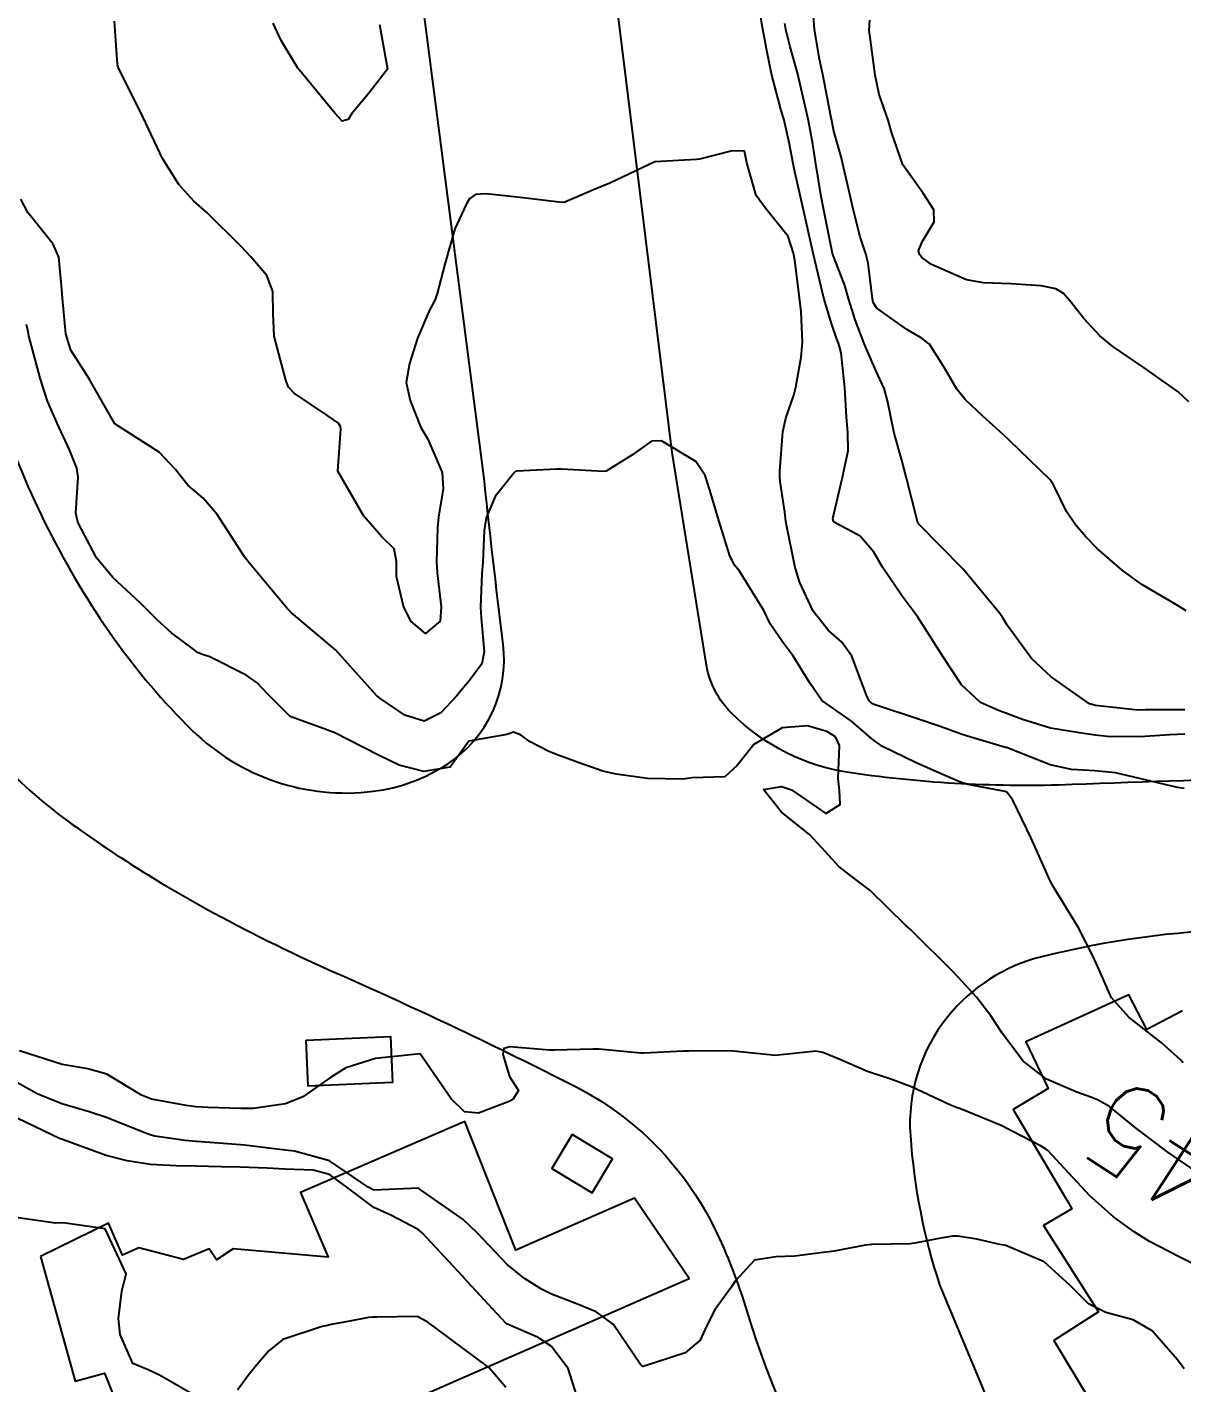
# Model space of a CAD drawing. Header units: metres. Extents: x 298520 to 308411, y 7433745 to 7450750.
# Drawn here: x 302048.5 to 302100.1, y 7441677.6 to 7441738.3 of the extents above; entities that cross this region are included whole.
import ezdxf
from ezdxf.enums import TextEntityAlignment as Align

# ---------------------------------------------------------------- set-up
doc = ezdxf.new("R2010")
doc.units = ezdxf.units.M
doc.header["$LTSCALE"] = 10
for name, color, linetype in [('Cotas', 45, 'Continuous'), ('Curvas de Nivel 1m', 11, 'Continuous'), ('Curvas de Nivel 5m', 15, 'Continuous'), ('Edificações', 30, 'Continuous'), ('Vias Primárias', 230, 'Continuous')]:
    doc.layers.add(name, color=color, linetype=linetype)
doc.styles.add('Style-STANDARD', font='STANDARD.shx')

msp = doc.modelspace()

# ---------------------------------------------------------------- linework, layer by layer
at = {"layer": 'Curvas de Nivel 1m', "flags": 128}
for points, elevation in [([(302100.21, 7441706.636), (302099.546, 7441706.62), (302098.208, 7441706.527), (302096.754, 7441706.537), (302096.209, 7441706.606), (302095.51, 7441706.707), (302094.212, 7441706.905), (302092.956, 7441707.292), (302092.218, 7441707.586), (302091.884, 7441707.709), (302091.08, 7441708.057), (302090.235, 7441708.848), (302089.43, 7441710.078), (302088.271, 7441711.879), (302088.12, 7441712.092), (302087.572, 7441712.808), (302086.702, 7441714.106), (302086.31, 7441714.783), (302085.694, 7441715.497), (302084.502, 7441716.137), (302084.475, 7441716.288), (302084.915, 7441718.131), (302085.167, 7441719.321), (302085.154, 7441720.128), (302085.081, 7441720.83), (302085.011, 7441722.131), (302084.857, 7441723.693), (302084.732, 7441724.135), (302084.648, 7441724.359), (302084.431, 7441724.969), (302084.068, 7441726.144), (302083.949, 7441726.644), (302083.601, 7441728.149), (302083.347, 7441729.284), (302083.154, 7441730.153), (302082.751, 7441731.917), (302082.706, 7441732.158), (302082.527, 7441733.107), (302082.28, 7441734.163), (302082.17, 7441734.54), (302081.73, 7441736.168), (302081.527, 7441737.217), (302081.354, 7441738.172), (302081.09, 7441739.691)], 748), ([(302100.388, 7441721.499), (302099.913, 7441721.955), (302098.403, 7441723.022), (302096.998, 7441723.984), (302096.42, 7441724.45), (302095.685, 7441725.251), (302095.095, 7441726.01), (302094.785, 7441726.354), (302094.448, 7441726.551), (302093.79, 7441726.686), (302092.45, 7441726.789), (302091.221, 7441726.829), (302090.452, 7441726.956), (302088.896, 7441727.648), (302088.462, 7441727.957), (302088.359, 7441728.091), (302088.307, 7441728.25), (302088.471, 7441728.661), (302089.011, 7441729.559), (302088.995, 7441730.085), (302088.5, 7441730.844), (302087.603, 7441732.099), (302087.118, 7441733.513), (302086.953, 7441734.106), (302086.55, 7441735.248), (302086.377, 7441736.113), (302086.156, 7441737.694), (302086.098, 7441738.117), (302086.128, 7441738.579)], 751), ([(302100.186, 7441704.219), (302099.887, 7441704.252), (302098.19, 7441704.659), (302097.113, 7441704.907), (302096.193, 7441705.001), (302095.142, 7441705.062), (302094.195, 7441705.27), (302092.244, 7441706.04), (302092.203, 7441706.053), (302090.646, 7441706.502), (302090.209, 7441706.644), (302089.322, 7441706.969), (302088.215, 7441707.346), (302086.373, 7441707.957), (302086.222, 7441708.02), (302086.172, 7441708.06), (302086.118, 7441708.112), (302085.995, 7441708.345), (302085.333, 7441710.124), (302084.88, 7441710.752), (302084.264, 7441711.293), (302083.597, 7441712.147), (302082.988, 7441713.458), (302082.775, 7441714.155), (302082.395, 7441716.086), (302082.383, 7441716.159), (302082.327, 7441716.576), (302082.123, 7441717.945), (302082.106, 7441718.164), (302082.105, 7441718.405), (302082.237, 7441720.162), (302082.379, 7441720.773), (302082.736, 7441721.81), (302082.827, 7441722.156), (302083.066, 7441723.5), (302083.117, 7441724.153), (302083.062, 7441725.529), (302082.981, 7441726.155), (302082.774, 7441727.843), (302082.72, 7441728.157), (302082.474, 7441728.893), (302081.447, 7441730.176), (302081.052, 7441730.736), (302080.639, 7441732.188), (302080.521, 7441732.717), (302079.984, 7441732.732), (302078.515, 7441732.355), (302078.383, 7441732.343), (302076.513, 7441732.23), (302074.503, 7441731.28), (302073.783, 7441730.984), (302072.494, 7441730.433), (302072.359, 7441730.416), (302070.496, 7441730.643), (302068.982, 7441730.807), (302068.497, 7441730.783), (302068.24, 7441730.588), (302068.079, 7441730.334), (302067.577, 7441729.239), (302067.319, 7441728.341), (302067.135, 7441727.664), (302066.79, 7441726.347), (302066.702, 7441726.085), (302066.435, 7441725.574), (302065.901, 7441724.358), (302065.556, 7441723.212), (302065.407, 7441722.365), (302065.585, 7441721.562), (302066.064, 7441720.355), (302066.365, 7441719.828), (302067.011, 7441718.343), (302067.063, 7441717.616), (302066.847, 7441716.345), (302066.796, 7441715.867), (302066.764, 7441714.345), (302066.784, 7441713.857), (302066.964, 7441712.343), (302066.92, 7441711.69), (302066.261, 7441711.142), (302065.604, 7441711.698), (302065.278, 7441712.365), (302064.966, 7441713.697), (302064.976, 7441714.37), (302064.866, 7441714.929), (302064.314, 7441715.474), (302063.504, 7441716.388), (302062.343, 7441718.4), (302062.475, 7441720.295), (302062.47, 7441720.399), (302062.374, 7441720.549), (302061.904, 7441720.878), (302060.388, 7441721.899), (302060.134, 7441722.168), (302060.034, 7441722.425), (302059.903, 7441722.925), (302059.506, 7441724.434), (302059.45, 7441725.451), (302059.441, 7441726.435), (302059.169, 7441727.158), (302058.458, 7441727.994), (302058.019, 7441728.454), (302056.485, 7441729.971), (302055.91, 7441730.479), (302055.237, 7441731.225), (302054.512, 7441732.383), (302054.447, 7441732.501), (302054.383, 7441732.634), (302053.508, 7441734.51), (302052.562, 7441736.396), (302052.508, 7441736.521), (302052.497, 7441736.587), (302052.367, 7441738.522)], 747), ([(302064.21, 7441738.384), (302064.563, 7441736.38), (302063.688, 7441735.252), (302062.978, 7441734.396), (302062.801, 7441734.135), (302062.538, 7441734.062), (302062.225, 7441734.403), (302060.563, 7441736.42), (302059.806, 7441737.663), (302059.448, 7441738.437)], 748), ([(302100.221, 7441707.728), (302098.459, 7441707.729), (302098.22, 7441707.72), (302097.973, 7441707.727), (302096.222, 7441707.928), (302095.95, 7441708.003), (302094.241, 7441709.201), (302093.364, 7441710.029), (302092.268, 7441711.517), (302092.072, 7441711.844), (302091.938, 7441712.045), (302090.302, 7441714.028), (302090.262, 7441714.07), (302088.322, 7441716.039), (302088.285, 7441716.09), (302088.26, 7441716.155), (302087.776, 7441718.096), (302087.558, 7441718.895), (302087.22, 7441720.102), (302086.921, 7441721.571), (302086.767, 7441722.106), (302086.405, 7441722.9), (302085.883, 7441724.118), (302085.476, 7441725.167), (302085.178, 7441726.129), (302085.017, 7441726.7), (302084.463, 7441728.14), (302084.06, 7441730.144), (302083.956, 7441730.688), (302083.714, 7441732.148), (302083.561, 7441733.116), (302083.37, 7441734.152), (302083.022, 7441735.69), (302082.906, 7441736.157), (302082.575, 7441737.384), (302082.375, 7441738.162), (302082.331, 7441738.418)], 749), ([(302100.135, 7441691.948), (302100.035, 7441692.066), (302099.157, 7441692.848), (302098.059, 7441693.727), (302097.732, 7441693.975), (302096.943, 7441694.858), (302096.432, 7441695.995), (302096.332, 7441696.243), (302096.091, 7441696.766), (302095.446, 7441698.007), (302094.361, 7441699.786), (302094.224, 7441700.019), (302094.135, 7441700.213), (302093.335, 7441702.028), (302092.522, 7441703.693), (302092.275, 7441704.039), (302092.183, 7441704.073), (302090.52, 7441704.398), (302090.187, 7441704.504), (302089.456, 7441704.812), (302088.196, 7441705.357), (302086.671, 7441706.105), (302086.206, 7441706.443), (302085.316, 7441707.225), (302084.221, 7441707.98), (302083.987, 7441708.142), (302083.427, 7441708.956), (302082.694, 7441710.156), (302082.259, 7441710.731), (302081.679, 7441711.581), (302081.397, 7441712.173), (302080.299, 7441713.93), (302080.103, 7441714.192), (302079.879, 7441714.622), (302079.378, 7441716.199), (302078.978, 7441717.562), (302078.772, 7441718.206), (302078.352, 7441718.831), (302076.824, 7441719.767), (302076.366, 7441719.75), (302075.485, 7441719.114), (302074.345, 7441718.406), (302074.222, 7441718.384), (302072.346, 7441718.488), (302072.134, 7441718.494), (302070.344, 7441718.406), (302070.277, 7441718.378), (302070.213, 7441718.311), (302069.379, 7441717.273), (302068.977, 7441716.323), (302068.894, 7441715.747), (302068.825, 7441714.325), (302068.79, 7441713.831), (302068.727, 7441712.325), (302068.754, 7441711.84), (302068.889, 7441710.324), (302068.777, 7441709.792), (302068.234, 7441709.039), (302067.904, 7441708.657), (302067.646, 7441708.336), (302066.955, 7441707.603), (302066.212, 7441707.219), (302065.337, 7441707.486), (302064.222, 7441708.249), (302064.058, 7441708.382), (302062.253, 7441710.4), (302060.269, 7441712.067), (302060.096, 7441712.247), (302059.944, 7441712.425), (302058.302, 7441714.395), (302058.26, 7441714.45), (302058.176, 7441714.579), (302056.953, 7441716.464), (302056.33, 7441717.193), (302055.641, 7441717.785), (302055.078, 7441718.489), (302054.354, 7441719.252), (302052.373, 7441720.52), (302051.234, 7441722.532), (302050.412, 7441723.809), (302050.192, 7441724.543), (302050.034, 7441726.141), (302050.01, 7441726.546), (302049.878, 7441727.969), (302049.622, 7441728.553), (302048.484, 7441729.969), (302048.17, 7441730.573)], 746), ([(302101.228, 7441682.626), (302099.933, 7441683.28), (302098.642, 7441683.963), (302097.947, 7441684.383), (302097.031, 7441685.061), (302095.963, 7441686), (302094.094, 7441688.019), (302093.984, 7441688.105), (302093.789, 7441688.218), (302092, 7441689.15), (302090.19, 7441689.888), (302090.011, 7441689.947), (302089.71, 7441690.073), (302088.021, 7441690.865), (302087.113, 7441691.193), (302086.027, 7441691.565), (302084.682, 7441692.134), (302084.037, 7441692.414), (302083.712, 7441692.47), (302082.035, 7441692.283), (302081.918, 7441692.279), (302080.037, 7441692.463), (302079.752, 7441692.478), (302078.037, 7441692.467), (302077.787, 7441692.462), (302076.035, 7441692.377), (302075.89, 7441692.377), (302074.037, 7441692.559), (302073.74, 7441692.561), (302072.036, 7441692.506), (302071.803, 7441692.516), (302070.038, 7441692.662), (302069.767, 7441692.583), (302069.726, 7441692.313), (302070.023, 7441691.342), (302070.428, 7441690.714), (302070.168, 7441690.308), (302070.012, 7441690.221), (302068.629, 7441689.702), (302068.007, 7441689.749), (302067.412, 7441690.336), (302066.033, 7441692.35), (302064.031, 7441692.145), (302062.702, 7441691.717), (302062.022, 7441691.289), (302060.781, 7441690.418), (302060.01, 7441690.113), (302058.554, 7441689.897), (302058.007, 7441689.907), (302056.531, 7441689.941), (302056.008, 7441689.973), (302055.565, 7441690.033), (302054.011, 7441690.327), (302053.565, 7441690.504), (302052.022, 7441691.433), (302051.176, 7441691.684), (302050.026, 7441691.874), (302048.118, 7441692.483)], 744), ([(302100.19, 7441678.259), (302099.88, 7441678.664), (302098.749, 7441679.961), (302097.898, 7441680.458), (302096.688, 7441680.776), (302095.905, 7441681.171), (302095.07, 7441682.008), (302093.928, 7441683.049), (302092.206, 7441683.771), (302091.94, 7441683.829), (302090.918, 7441684.055), (302090.068, 7441684.192), (302089.944, 7441684.2), (302089.824, 7441684.191), (302089.141, 7441684.078), (302088.15, 7441683.877), (302087.939, 7441683.854), (302086.228, 7441683.826), (302085.938, 7441683.788), (302084.543, 7441683.525), (302083.933, 7441683.455), (302082.78, 7441683.302), (302081.93, 7441683.277), (302080.98, 7441683.122), (302080.112, 7441682.187), (302079.91, 7441681.89), (302079.198, 7441680.899), (302078.837, 7441680.201), (302078.549, 7441679.54), (302077.881, 7441678.982), (302076.002, 7441678.365), (302075.875, 7441678.455), (302074.66, 7441680.252), (302073.898, 7441680.813), (302072.994, 7441681.177), (302071.906, 7441681.604), (302071.45, 7441681.829), (302070.685, 7441682.298), (302069.922, 7441682.924), (302068.596, 7441684.323), (302067.949, 7441684.941), (302066.025, 7441686.286), (302065.963, 7441686.332), (302065.946, 7441686.334), (302063.962, 7441686.251), (302063.696, 7441686.383), (302061.98, 7441687.562), (302060.412, 7441687.999), (302059.987, 7441688.033), (302058.172, 7441688.266), (302057.99, 7441688.284), (302056.041, 7441688.421), (302055.992, 7441688.429), (302055.528, 7441688.477), (302054.162, 7441688.665), (302053.995, 7441688.706), (302053.667, 7441688.832), (302052.003, 7441689.501), (302051.228, 7441689.754), (302050.009, 7441690.111), (302048.91, 7441690.561), (302048.018, 7441691.055)], 743), ([(302073.018, 7441677.106), (302072.641, 7441678.272), (302071.883, 7441679.274), (302071.28, 7441679.682), (302069.893, 7441680.277), (302069.85, 7441680.31), (302069.084, 7441681.135), (302067.986, 7441682.329), (302067.914, 7441682.407), (302066.112, 7441684.348), (302065.944, 7441684.497), (302064.715, 7441685.133), (302063.954, 7441685.481), (302062.753, 7441686.392), (302061.971, 7441686.95), (302061.241, 7441687.144), (302059.974, 7441687.186), (302059.185, 7441687.228), (302057.975, 7441687.274), (302057.143, 7441687.291), (302055.976, 7441687.321), (302055.122, 7441687.337), (302053.976, 7441687.399), (302052.927, 7441687.562), (302051.982, 7441687.809), (302050.031, 7441688.51), (302049.993, 7441688.527), (302049.928, 7441688.551), (302048.002, 7441689.47)], 742), ([(302055.853, 7441677.122), (302054.379, 7441677.979), (302053.869, 7441678.221), (302053.178, 7441678.507), (302052.607, 7441679.792), (302052.537, 7441680.514), (302052.686, 7441681.731), (302052.878, 7441682.51), (302051.943, 7441684.52), (302050.175, 7441684.776), (302049.945, 7441684.785), (302049.717, 7441684.78), (302047.947, 7441685.026)], 741), ([(302069.86, 7441677.422), (302069.093, 7441678.318), (302067.882, 7441679.227), (302066.372, 7441680.345), (302065.895, 7441680.599), (302064.092, 7441680.574), (302063.895, 7441680.568), (302063.721, 7441680.555), (302062.878, 7441680.39), (302062.052, 7441680.238), (302061.891, 7441680.203), (302061.64, 7441680.154), (302059.884, 7441679.578), (302059.256, 7441679.06), (302058.729, 7441678.441), (302058.341, 7441677.97), (302057.856, 7441677.308)], 741)]:
    msp.add_lwpolyline(points, dxfattribs=dict(at, elevation=elevation))
at = {"layer": 'Curvas de Nivel 5m', "flags": 128}
for points, elevation in [([(302100.276, 7441712.165), (302099.77, 7441712.466), (302098.293, 7441713.336), (302097.407, 7441713.979), (302096.312, 7441714.929), (302095.782, 7441715.462), (302095.326, 7441716.005), (302094.924, 7441716.606), (302094.341, 7441717.799), (302094.194, 7441718.021), (302092.369, 7441719.776), (302092.092, 7441720.044), (302091.188, 7441720.865), (302090.388, 7441721.612), (302090.021, 7441722.074), (302089.492, 7441722.994), (302088.793, 7441724.086), (302088.426, 7441724.369), (302087.784, 7441724.742), (302086.439, 7441725.7), (302086.282, 7441725.953), (302086.245, 7441726.113), (302086.055, 7441727.712), (302085.959, 7441728.118), (302085.706, 7441728.89), (302085.393, 7441730.126), (302085.223, 7441730.852), (302084.928, 7441732.134), (302084.845, 7441732.464), (302084.528, 7441733.607), (302084.415, 7441734.141), (302084.389, 7441734.287), (302084.025, 7441736.145), (302083.883, 7441736.834), (302083.661, 7441738.149), (302083.588, 7441739.16)], 750), ([(302100.96, 7441686.922), (302099.979, 7441687.587), (302099.449, 7441687.955), (302097.999, 7441689.052), (302096.846, 7441689.988), (302096.315, 7441690.295), (302096.017, 7441690.411), (302095.385, 7441690.641), (302094.025, 7441691.213), (302092.973, 7441692.031), (302092.051, 7441693.273), (302091.542, 7441694.048), (302090.898, 7441694.885), (302090.08, 7441695.782), (302089.793, 7441696.073), (302088.1, 7441697.758), (302087.929, 7441697.92), (302087.741, 7441698.094), (302086.126, 7441699.671), (302085.541, 7441700.119), (302084.74, 7441700.732), (302084.145, 7441701.388), (302083.444, 7441702.147), (302082.168, 7441703.171), (302081.382, 7441704.172), (302082.184, 7441704.305), (302082.633, 7441704.156), (302084.167, 7441703.094), (302084.81, 7441703.494), (302084.774, 7441704.131), (302084.722, 7441704.665), (302084.782, 7441706.131), (302084.592, 7441706.519), (302084.209, 7441706.761), (302083.343, 7441707.017), (302082.211, 7441706.929), (302080.94, 7441706.179), (302080.193, 7441705.237), (302079.643, 7441704.74), (302078.188, 7441704.687), (302077.766, 7441704.635), (302076.187, 7441704.659), (302074.796, 7441704.858), (302074.19, 7441704.988), (302073.096, 7441705.369), (302072.197, 7441705.707), (302071.782, 7441705.87), (302070.952, 7441706.299), (302070.518, 7441706.617), (302070.207, 7441706.738), (302069.897, 7441706.622), (302068.203, 7441706.33), (302067.368, 7441705.162), (302066.189, 7441704.967), (302065.085, 7441705.26), (302064.196, 7441705.685), (302062.826, 7441706.394), (302062.206, 7441706.701), (302061.738, 7441706.877), (302060.218, 7441707.436), (302059.21, 7441708.435), (302058.742, 7441708.946), (302058.241, 7441709.284), (302056.616, 7441710.099), (302056.25, 7441710.225), (302056.075, 7441710.297), (302055.848, 7441710.476), (302054.927, 7441711.157), (302054.266, 7441711.76), (302053.529, 7441712.507), (302052.29, 7441713.646), (302051.562, 7441714.527), (302050.729, 7441716.125), (302050.639, 7441716.537), (302050.734, 7441718.141), (302050.675, 7441718.537), (302050.355, 7441719.353), (302049.796, 7441720.549), (302049.365, 7441721.538), (302049.031, 7441722.56), (302048.536, 7441724.453), (302048.511, 7441724.569), (302048.495, 7441724.641), (302048.427, 7441724.961)], 745)]:
    msp.add_lwpolyline(points, dxfattribs=dict(at, elevation=elevation))
at = {"layer": 'Edificações'}
msp.add_lwpolyline([(302100.116, 7441694.269), (302098.514, 7441693.435), (302097.71, 7441694.981), (302093.105, 7441692.892), (302094.105, 7441690.795), (302092.539, 7441689.862), (302094.874, 7441685.91), (302095.163, 7441685.421), (302093.89, 7441684.668), (302096.354, 7441680.808), (302094.36, 7441679.535), (302098.615, 7441672.463), (302119.247, 7441685.15)], dxfattribs=at)
for points in [[(302060.936, 7441692.965), (302064.697, 7441693.125), (302064.785, 7441691.063), (302061.023, 7441690.904)], [(302049.056, 7441683.281), (302050.597, 7441677.703), (302051.919, 7441678.069), (302055.051, 7441670.278), (302057.241, 7441671.18), (302056.543, 7441672.876), (302078.049, 7441682.303), (302075.612, 7441685.889), (302070.301, 7441683.574), (302068.023, 7441689.327), (302060.673, 7441686.152), (302061.921, 7441683.262), (302057.66, 7441683.631), (302056.923, 7441683.139), (302056.599, 7441683.624), (302055.453, 7441683.144), (302053.443, 7441683.666), (302052.722, 7441683.345), (302052.086, 7441684.771)], [(302072.828, 7441688.734), (302071.919, 7441687.22), (302073.723, 7441686.136), (302074.632, 7441687.65)]]:
    msp.add_lwpolyline(points, close=True, dxfattribs=at)
at = {"layer": 'Vias Primárias'}
for points in [[(302008.41, 7441854.99, -0.051094), (302016.664, 7441829.668), (302023.318, 7441798.903), (302030.987, 7441773.746), (302037.941, 7441749.95), (302040.113, 7441743.314), (302043.229, 7441732.99), (302047.243, 7441720.974, 0.073196), (302052.307, 7441710.966, 0.044886), (302055.825, 7441706.826, 0.229473), (302063.933, 7441704.089, 0.113928), (302067.249, 7441705.309, 0.285589), (302069.736, 7441710.66, -0.003477), (302068.845, 7441718.424), (302065.84, 7441741.739, 0.006082), (302064.74, 7441749.523), (302063.922, 7441769.022), (302064.107, 7441812.517), (302064.216, 7441852.655, 0.064204), (302064.009, 7441862.248, 0.047925), (302060.938, 7441874.499, 0.00133), (302054.695, 7441891.923, 0.026224)], [(302231.643, 7441708.473), (302222.281, 7441694.039, -0.069011), (302216.21, 7441687.022, -0.137817), (302213.198, 7441685.582, -0.061825), (302207.382, 7441685.3, -0.079977), (302202.389, 7441686.493, -0.005717), (302192.925, 7441690.558, 0.00955), (302182.642, 7441694.882, 0.045279), (302162.028, 7441700.998, 0.028166), (302142.607, 7441703.767, 0.023108), (302115.045, 7441704.845, 0.007908), (302095.19, 7441704.389, -0.045662), (302085.298, 7441704.909, -0.161059), (302079.951, 7441707.579, -0.154418), (302078.83, 7441709.724), (302077.295, 7441719.246), (302075.433, 7441734.337), (302073.922, 7441746.513)], [(302033.52, 7441743.005), (302038.521, 7441726.485), (302042.383, 7441713.863, 0.059547), (302044.481, 7441709.113, 0.102283), (302050.264, 7441702.762, 0.033321), (302056.782, 7441698.661, 0.019833), (302062.44, 7441695.89, -0.013906), (302072.938, 7441690.903, -0.162606), (302079.177, 7441684.56, -0.041135), (302080.632, 7441680.836, 0.048682), (302083.308, 7441674.279), (302088.22, 7441662.746, 0.047328), (302095.736, 7441648.896), (302103.745, 7441635.893, 0.045681)], [(302102.705, 7441697.916, 0.053199), (302093.815, 7441696.69, 0.16437), (302089.6, 7441693.993, 0.188656), (302087.943, 7441688.689, 0.061697), (302089.25, 7441682.013), (302092.542, 7441674.134), (302097.166, 7441663.961), (302101.501, 7441655.61)]]:
    msp.add_lwpolyline(points, format="xyb", dxfattribs=at)

# ---------------------------------------------------------------- texts
at = {"layer": 'Cotas', "style": 'Style-STANDARD'}
msp.add_text('745', height=4, rotation=146.89809, dxfattribs=at).set_placement((302100.213, 7441687.237, 745), align=Align.MIDDLE_CENTER)

doc.saveas('drawing.dxf')
